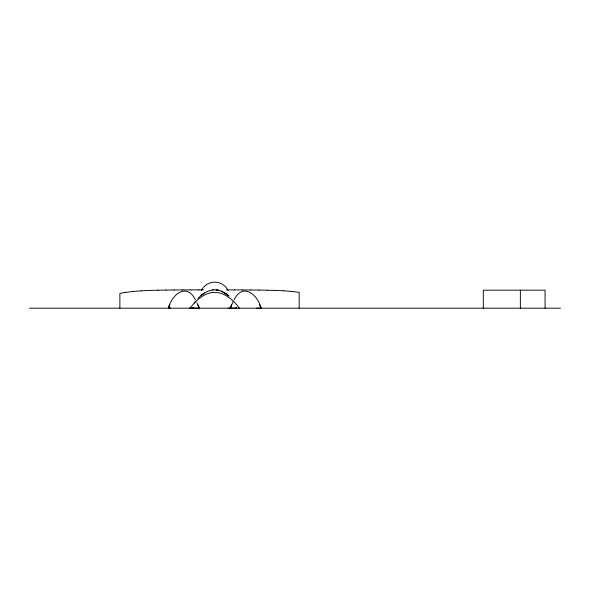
<?xml version="1.0" encoding="UTF-8"?>
<svg xmlns="http://www.w3.org/2000/svg" width="590" height="590" viewBox="0 0 590 590"><rect width="100%" height="100%" fill="white"/><g stroke="black" fill="none" stroke-linecap="round" stroke-linejoin="round"><path stroke-width="0.89" d="M170.739 308.179L168.423 308.179C171.742 294.292 186.941 282.212 195.438 299.963M231.715 308.179L230.166 308.179L233.256 301.35M169.197 306.291L168.43 308.172L169.972 304.499M230.941 306.291L230.174 308.172L231.715 304.499M168.43 308.172L169.197 306.343M230.174 308.172L230.941 306.343M234.031 299.963C242.519 282.212 257.719 294.292 261.038 308.172L256.407 308.179M201.397 290.398C206.943 279.454 222.526 279.454 228.065 290.398M190.046 308.172C195.32 301.291 202.053 294.617 210.837 292.765A20.237 20.237 0 0 1 218.632 292.758C227.423 294.594 234.149 301.284 239.422 308.172M194.198 302.943L195.238 301.733M197.842 298.444C202.053 294.196 207.304 290.435 213.433 289.889M193.616 307.692L192.51 308.179L193.616 308.179M125.058 292.463L119.873 293.414L119.873 308.172M125.028 292.463L133.266 291.445M133.229 291.445L141.467 290.818M141.438 290.818L149.676 290.442M149.646 290.442L157.884 290.214M157.855 290.214L166.092 290.074M166.063 290.074L174.293 289.985M174.271 289.985L182.502 289.933M182.48 289.933L190.71 289.904M190.681 289.904L198.919 289.889M198.889 289.889L203.454 289.882M212.57 289.874L217.157 289.882M29.5 308.179L560.5 308.179M189.265 308.172L199.295 308.179L196.979 302.854M228.072 308.179L236.959 308.179L235.845 307.692M226.25 289.889L234.481 289.904M234.459 289.904L242.689 289.933M242.667 289.933L250.89 289.985M250.868 289.985L259.099 290.074M259.076 290.074L267.307 290.214M267.285 290.214L275.515 290.442M275.493 290.442L283.724 290.818M283.702 290.818L291.925 291.445M291.91 291.445L299.167 292.323L299.167 308.172M218.632 290.295L216.029 289.897C220.933 290.317 225.351 292.861 229.023 295.996L221.228 291.121M223.831 292.345L226.427 293.96M260.264 306.291L261.038 308.172L259.497 304.492M198.52 306.291L199.295 308.172L197.753 304.499M260.264 306.372L261.038 308.172M198.52 306.372L199.295 308.172M545.064 308.179L545.064 290.169L483.321 290.169L483.321 308.179M520.365 290.169L520.365 308.179M202.385 294.484L201.087 295.487L202.385 294.476M204.339 293.156L203.041 293.96L204.339 293.156"/></g></svg>
